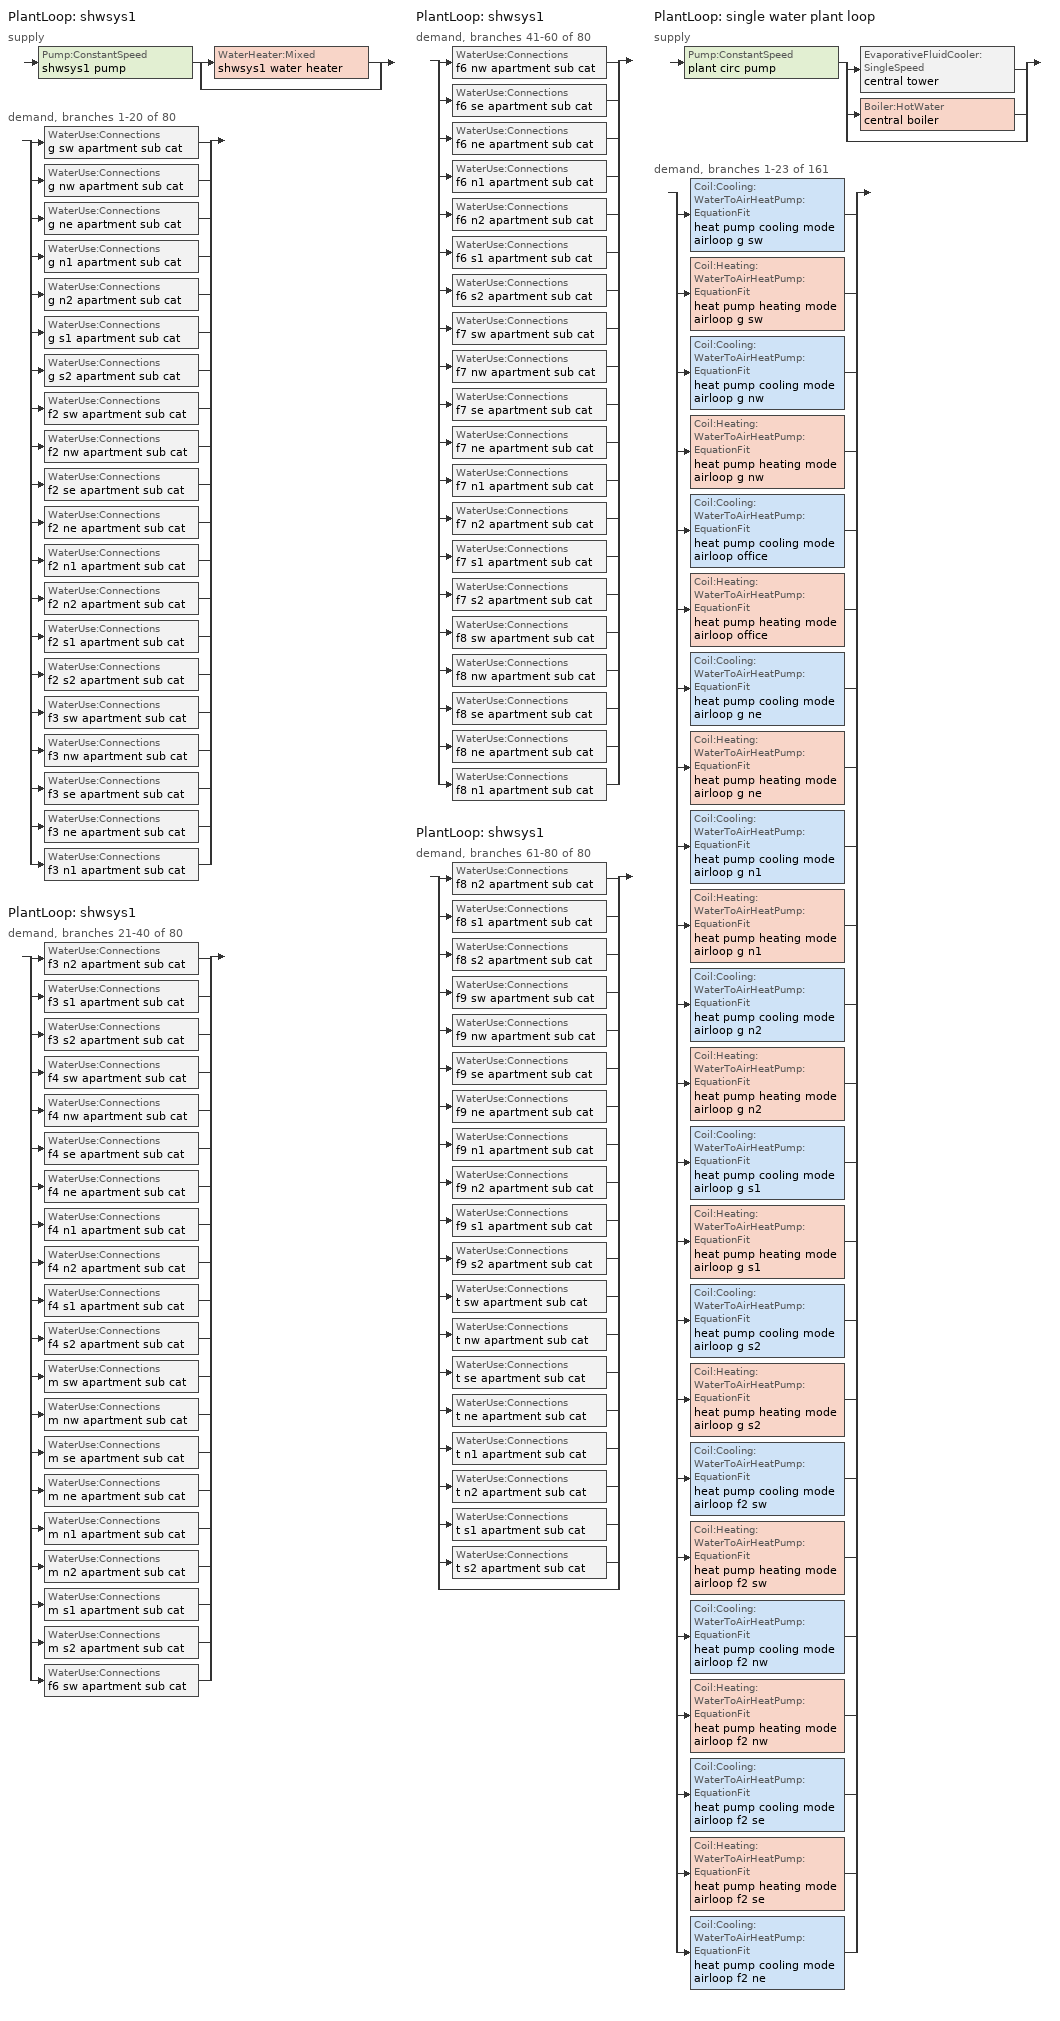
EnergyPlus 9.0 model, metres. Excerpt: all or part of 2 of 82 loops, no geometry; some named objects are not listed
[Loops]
PlantLoop 'shwsys1'
 supply: Pump:ConstantSpeed 'shwsys1 pump' > split
  | WaterHeater:Mixed 'shwsys1 water heater'
  | bypass
 demand, branches 1-20 of 80: split
  | WaterUse:Connections 'g sw apartment sub cat'
  | WaterUse:Connections 'g nw apartment sub cat'
  | WaterUse:Connections 'g ne apartment sub cat'
  | WaterUse:Connections 'g n1 apartment sub cat'
  | WaterUse:Connections 'g n2 apartment sub cat'
  | WaterUse:Connections 'g s1 apartment sub cat'
  | WaterUse:Connections 'g s2 apartment sub cat'
  | WaterUse:Connections 'f2 sw apartment sub cat'
  | WaterUse:Connections 'f2 nw apartment sub cat'
  | WaterUse:Connections 'f2 se apartment sub cat'
  | WaterUse:Connections 'f2 ne apartment sub cat'
  | WaterUse:Connections 'f2 n1 apartment sub cat'
  | WaterUse:Connections 'f2 n2 apartment sub cat'
  | WaterUse:Connections 'f2 s1 apartment sub cat'
  | WaterUse:Connections 'f2 s2 apartment sub cat'
  | WaterUse:Connections 'f3 sw apartment sub cat'
  | WaterUse:Connections 'f3 nw apartment sub cat'
  | WaterUse:Connections 'f3 se apartment sub cat'
  | WaterUse:Connections 'f3 ne apartment sub cat'
  | WaterUse:Connections 'f3 n1 apartment sub cat'
PlantLoop 'shwsys1'
 demand, branches 21-40 of 80: split
  | WaterUse:Connections 'f3 n2 apartment sub cat'
  | WaterUse:Connections 'f3 s1 apartment sub cat'
  | WaterUse:Connections 'f3 s2 apartment sub cat'
  | WaterUse:Connections 'f4 sw apartment sub cat'
  | WaterUse:Connections 'f4 nw apartment sub cat'
  | WaterUse:Connections 'f4 se apartment sub cat'
  | WaterUse:Connections 'f4 ne apartment sub cat'
  | WaterUse:Connections 'f4 n1 apartment sub cat'
  | WaterUse:Connections 'f4 n2 apartment sub cat'
  | WaterUse:Connections 'f4 s1 apartment sub cat'
  | WaterUse:Connections 'f4 s2 apartment sub cat'
  | WaterUse:Connections 'm sw apartment sub cat'
  | WaterUse:Connections 'm nw apartment sub cat'
  | WaterUse:Connections 'm se apartment sub cat'
  | WaterUse:Connections 'm ne apartment sub cat'
  | WaterUse:Connections 'm n1 apartment sub cat'
  | WaterUse:Connections 'm n2 apartment sub cat'
  | WaterUse:Connections 'm s1 apartment sub cat'
  | WaterUse:Connections 'm s2 apartment sub cat'
  | WaterUse:Connections 'f6 sw apartment sub cat'
PlantLoop 'shwsys1'
 demand, branches 41-60 of 80: split
  | WaterUse:Connections 'f6 nw apartment sub cat'
  | WaterUse:Connections 'f6 se apartment sub cat'
  | WaterUse:Connections 'f6 ne apartment sub cat'
  | WaterUse:Connections 'f6 n1 apartment sub cat'
  | WaterUse:Connections 'f6 n2 apartment sub cat'
  | WaterUse:Connections 'f6 s1 apartment sub cat'
  | WaterUse:Connections 'f6 s2 apartment sub cat'
  | WaterUse:Connections 'f7 sw apartment sub cat'
  | WaterUse:Connections 'f7 nw apartment sub cat'
  | WaterUse:Connections 'f7 se apartment sub cat'
  | WaterUse:Connections 'f7 ne apartment sub cat'
  | WaterUse:Connections 'f7 n1 apartment sub cat'
  | WaterUse:Connections 'f7 n2 apartment sub cat'
  | WaterUse:Connections 'f7 s1 apartment sub cat'
  | WaterUse:Connections 'f7 s2 apartment sub cat'
  | WaterUse:Connections 'f8 sw apartment sub cat'
  | WaterUse:Connections 'f8 nw apartment sub cat'
  | WaterUse:Connections 'f8 se apartment sub cat'
  | WaterUse:Connections 'f8 ne apartment sub cat'
  | WaterUse:Connections 'f8 n1 apartment sub cat'
PlantLoop 'shwsys1'
 demand, branches 61-80 of 80: split
  | WaterUse:Connections 'f8 n2 apartment sub cat'
  | WaterUse:Connections 'f8 s1 apartment sub cat'
  | WaterUse:Connections 'f8 s2 apartment sub cat'
  | WaterUse:Connections 'f9 sw apartment sub cat'
  | WaterUse:Connections 'f9 nw apartment sub cat'
  | WaterUse:Connections 'f9 se apartment sub cat'
  | WaterUse:Connections 'f9 ne apartment sub cat'
  | WaterUse:Connections 'f9 n1 apartment sub cat'
  | WaterUse:Connections 'f9 n2 apartment sub cat'
  | WaterUse:Connections 'f9 s1 apartment sub cat'
  | WaterUse:Connections 'f9 s2 apartment sub cat'
  | WaterUse:Connections 't sw apartment sub cat'
  | WaterUse:Connections 't nw apartment sub cat'
  | WaterUse:Connections 't se apartment sub cat'
  | WaterUse:Connections 't ne apartment sub cat'
  | WaterUse:Connections 't n1 apartment sub cat'
  | WaterUse:Connections 't n2 apartment sub cat'
  | WaterUse:Connections 't s1 apartment sub cat'
  | WaterUse:Connections 't s2 apartment sub cat'
  | bypass
PlantLoop 'single water plant loop'
 supply: Pump:ConstantSpeed 'plant circ pump' > split
  | EvaporativeFluidCooler:SingleSpeed 'central tower'
  | Boiler:HotWater 'central boiler'
  | bypass
 demand, branches 1-23 of 161: split
  | Coil:Cooling:WaterToAirHeatPump:EquationFit 'heat pump cooling mode airloop g sw'
  | Coil:Heating:WaterToAirHeatPump:EquationFit 'heat pump heating mode airloop g sw'
  | Coil:Cooling:WaterToAirHeatPump:EquationFit 'heat pump cooling mode airloop g nw'
  | Coil:Heating:WaterToAirHeatPump:EquationFit 'heat pump heating mode airloop g nw'
  | Coil:Cooling:WaterToAirHeatPump:EquationFit 'heat pump cooling mode airloop office'
  | Coil:Heating:WaterToAirHeatPump:EquationFit 'heat pump heating mode airloop office'
  | Coil:Cooling:WaterToAirHeatPump:EquationFit 'heat pump cooling mode airloop g ne'
  | Coil:Heating:WaterToAirHeatPump:EquationFit 'heat pump heating mode airloop g ne'
  | Coil:Cooling:WaterToAirHeatPump:EquationFit 'heat pump cooling mode airloop g n1'
  | Coil:Heating:WaterToAirHeatPump:EquationFit 'heat pump heating mode airloop g n1'
  | Coil:Cooling:WaterToAirHeatPump:EquationFit 'heat pump cooling mode airloop g n2'
  | Coil:Heating:WaterToAirHeatPump:EquationFit 'heat pump heating mode airloop g n2'
  | Coil:Cooling:WaterToAirHeatPump:EquationFit 'heat pump cooling mode airloop g s1'
  | Coil:Heating:WaterToAirHeatPump:EquationFit 'heat pump heating mode airloop g s1'
  | Coil:Cooling:WaterToAirHeatPump:EquationFit 'heat pump cooling mode airloop g s2'
  | Coil:Heating:WaterToAirHeatPump:EquationFit 'heat pump heating mode airloop g s2'
  | Coil:Cooling:WaterToAirHeatPump:EquationFit 'heat pump cooling mode airloop f2 sw'
  | Coil:Heating:WaterToAirHeatPump:EquationFit 'heat pump heating mode airloop f2 sw'
  | Coil:Cooling:WaterToAirHeatPump:EquationFit 'heat pump cooling mode airloop f2 nw'
  | Coil:Heating:WaterToAirHeatPump:EquationFit 'heat pump heating mode airloop f2 nw'
  | Coil:Cooling:WaterToAirHeatPump:EquationFit 'heat pump cooling mode airloop f2 se'
  | Coil:Heating:WaterToAirHeatPump:EquationFit 'heat pump heating mode airloop f2 se'
  | Coil:Cooling:WaterToAirHeatPump:EquationFit 'heat pump cooling mode airloop f2 ne'
[Boiler:HotWater]
central boiler: naturalgas, 248759, 0.8, leavingboiler, central boiler efficiency curve, autosize, 0, 1.2, 1, central boiler inlet node, central boiler outlet node, 95, constantflow
[Coil:Cooling:WaterToAirHeatPump:EquationFit]
heat pump cooling mode airloop f2 ne: airloop f2 ne water to air heat pump source side1 inlet node, airloop f2 ne water to air heat pump source side1 outlet node, airloop f2 ne supply fan outlet, cooling coil air outlet node airloop f2 ne, autosize, autosize, autosize, autosize, 4.19837, -4.30267, 7.18537, -2.23947, 0.139996, 0.10266, 6.00194, 22.6301, -26.7961, -1.72375, 0.490645, 0.0693119, -5.67776, 0.438988, 5.84528, 0.141606, -0.168728, 0, 0
heat pump cooling mode airloop f2 nw: airloop f2 nw water to air heat pump source side1 inlet node, airloop f2 nw water to air heat pump source side1 outlet node, airloop f2 nw supply fan outlet, cooling coil air outlet node airloop f2 nw, autosize, autosize, autosize, autosize, 4.19837, -4.30267, 7.18537, -2.23947, 0.139996, 0.10266, 6.00194, 22.6301, -26.7961, -1.72375, 0.490645, 0.0693119, -5.67776, 0.438988, 5.84528, 0.141606, -0.168728, 0, 0
heat pump cooling mode airloop f2 se: airloop f2 se water to air heat pump source side1 inlet node, airloop f2 se water to air heat pump source side1 outlet node, airloop f2 se supply fan outlet, cooling coil air outlet node airloop f2 se, autosize, autosize, autosize, autosize, 4.19837, -4.30267, 7.18537, -2.23947, 0.139996, 0.10266, 6.00194, 22.6301, -26.7961, -1.72375, 0.490645, 0.0693119, -5.67776, 0.438988, 5.84528, 0.141606, -0.168728, 0, 0
heat pump cooling mode airloop f2 sw: airloop f2 sw water to air heat pump source side1 inlet node, airloop f2 sw water to air heat pump source side1 outlet node, airloop f2 sw supply fan outlet, cooling coil air outlet node airloop f2 sw, autosize, autosize, autosize, autosize, 4.19837, -4.30267, 7.18537, -2.23947, 0.139996, 0.10266, 6.00194, 22.6301, -26.7961, -1.72375, 0.490645, 0.0693119, -5.67776, 0.438988, 5.84528, 0.141606, -0.168728, 0, 0
heat pump cooling mode airloop g n1: airloop g n1 water to air heat pump source side1 inlet node, airloop g n1 water to air heat pump source side1 outlet node, airloop g n1 supply fan outlet, cooling coil air outlet node airloop g n1, autosize, autosize, autosize, autosize, 4.19837, -4.30267, 7.18537, -2.23947, 0.139996, 0.10266, 6.00194, 22.6301, -26.7961, -1.72375, 0.490645, 0.0693119, -5.67776, 0.438988, 5.84528, 0.141606, -0.168728, 0, 0
heat pump cooling mode airloop g n2: airloop g n2 water to air heat pump source side1 inlet node, airloop g n2 water to air heat pump source side1 outlet node, airloop g n2 supply fan outlet, cooling coil air outlet node airloop g n2, autosize, autosize, autosize, autosize, 4.19837, -4.30267, 7.18537, -2.23947, 0.139996, 0.10266, 6.00194, 22.6301, -26.7961, -1.72375, 0.490645, 0.0693119, -5.67776, 0.438988, 5.84528, 0.141606, -0.168728, 0, 0
heat pump cooling mode airloop g ne: airloop g ne water to air heat pump source side1 inlet node, airloop g ne water to air heat pump source side1 outlet node, airloop g ne supply fan outlet, cooling coil air outlet node airloop g ne, autosize, autosize, autosize, autosize, 4.19837, -4.30267, 7.18537, -2.23947, 0.139996, 0.10266, 6.00194, 22.6301, -26.7961, -1.72375, 0.490645, 0.0693119, -5.67776, 0.438988, 5.84528, 0.141606, -0.168728, 0, 0
heat pump cooling mode airloop g nw: airloop g nw water to air heat pump source side1 inlet node, airloop g nw water to air heat pump source side1 outlet node, airloop g nw supply fan outlet, cooling coil air outlet node airloop g nw, autosize, autosize, autosize, autosize, 4.19837, -4.30267, 7.18537, -2.23947, 0.139996, 0.10266, 6.00194, 22.6301, -26.7961, -1.72375, 0.490645, 0.0693119, -5.67776, 0.438988, 5.84528, 0.141606, -0.168728, 0, 0
heat pump cooling mode airloop g s1: airloop g s1 water to air heat pump source side1 inlet node, airloop g s1 water to air heat pump source side1 outlet node, airloop g s1 supply fan outlet, cooling coil air outlet node airloop g s1, autosize, autosize, autosize, autosize, 4.19837, -4.30267, 7.18537, -2.23947, 0.139996, 0.10266, 6.00194, 22.6301, -26.7961, -1.72375, 0.490645, 0.0693119, -5.67776, 0.438988, 5.84528, 0.141606, -0.168728, 0, 0
heat pump cooling mode airloop g s2: airloop g s2 water to air heat pump source side1 inlet node, airloop g s2 water to air heat pump source side1 outlet node, airloop g s2 supply fan outlet, cooling coil air outlet node airloop g s2, autosize, autosize, autosize, autosize, 4.19837, -4.30267, 7.18537, -2.23947, 0.139996, 0.10266, 6.00194, 22.6301, -26.7961, -1.72375, 0.490645, 0.0693119, -5.67776, 0.438988, 5.84528, 0.141606, -0.168728, 0, 0
heat pump cooling mode airloop g sw: airloop g sw water to air heat pump source side1 inlet node, airloop g sw water to air heat pump source side1 outlet node, airloop g sw supply fan outlet, cooling coil air outlet node airloop g sw, autosize, autosize, autosize, autosize, 4.19837, -4.30267, 7.18537, -2.23947, 0.139996, 0.10266, 6.00194, 22.6301, -26.7961, -1.72375, 0.490645, 0.0693119, -5.67776, 0.438988, 5.84528, 0.141606, -0.168728, 0, 0
heat pump cooling mode airloop office: airloop office water to air heat pump source side1 inlet node, airloop office water to air heat pump source side1 outlet node, airloop office supply fan outlet, cooling coil air outlet node airloop office, autosize, autosize, autosize, autosize, 4.19837, -4.30267, 7.18537, -2.23947, 0.139996, 0.10266, 6.00194, 22.6301, -26.7961, -1.72375, 0.490645, 0.0693119, -5.67776, 0.438988, 5.84528, 0.141606, -0.168728, 0, 0
[Coil:Heating:WaterToAirHeatPump:EquationFit]
heat pump heating mode airloop f2 nw: airloop f2 nw water to air heat pump source side2 inlet node, airloop f2 nw water to air heat pump source side2 outlet node, cooling coil air outlet node airloop f2 nw, heating coil air outlet node airloop f2 nw, autosize, autosize, autosize, 4.3, 0.237847, -3.35824, 3.8064, 0.1792, 0.128607, -3.79176, 3.38799, 1.50226, -0.177654, -0.10308
heat pump heating mode airloop f2 se: airloop f2 se water to air heat pump source side2 inlet node, airloop f2 se water to air heat pump source side2 outlet node, cooling coil air outlet node airloop f2 se, heating coil air outlet node airloop f2 se, autosize, autosize, autosize, 4.3, 0.237847, -3.35824, 3.8064, 0.1792, 0.128607, -3.79176, 3.38799, 1.50226, -0.177654, -0.10308
heat pump heating mode airloop f2 sw: airloop f2 sw water to air heat pump source side2 inlet node, airloop f2 sw water to air heat pump source side2 outlet node, cooling coil air outlet node airloop f2 sw, heating coil air outlet node airloop f2 sw, autosize, autosize, autosize, 4.3, 0.237847, -3.35824, 3.8064, 0.1792, 0.128607, -3.79176, 3.38799, 1.50226, -0.177654, -0.10308
heat pump heating mode airloop g n1: airloop g n1 water to air heat pump source side2 inlet node, airloop g n1 water to air heat pump source side2 outlet node, cooling coil air outlet node airloop g n1, heating coil air outlet node airloop g n1, autosize, autosize, autosize, 4.3, 0.237847, -3.35824, 3.8064, 0.1792, 0.128607, -3.79176, 3.38799, 1.50226, -0.177654, -0.10308
heat pump heating mode airloop g n2: airloop g n2 water to air heat pump source side2 inlet node, airloop g n2 water to air heat pump source side2 outlet node, cooling coil air outlet node airloop g n2, heating coil air outlet node airloop g n2, autosize, autosize, autosize, 4.3, 0.237847, -3.35824, 3.8064, 0.1792, 0.128607, -3.79176, 3.38799, 1.50226, -0.177654, -0.10308
heat pump heating mode airloop g ne: airloop g ne water to air heat pump source side2 inlet node, airloop g ne water to air heat pump source side2 outlet node, cooling coil air outlet node airloop g ne, heating coil air outlet node airloop g ne, autosize, autosize, autosize, 4.3, 0.237847, -3.35824, 3.8064, 0.1792, 0.128607, -3.79176, 3.38799, 1.50226, -0.177654, -0.10308
heat pump heating mode airloop g nw: airloop g nw water to air heat pump source side2 inlet node, airloop g nw water to air heat pump source side2 outlet node, cooling coil air outlet node airloop g nw, heating coil air outlet node airloop g nw, autosize, autosize, autosize, 4.3, 0.237847, -3.35824, 3.8064, 0.1792, 0.128607, -3.79176, 3.38799, 1.50226, -0.177654, -0.10308
heat pump heating mode airloop g s1: airloop g s1 water to air heat pump source side2 inlet node, airloop g s1 water to air heat pump source side2 outlet node, cooling coil air outlet node airloop g s1, heating coil air outlet node airloop g s1, autosize, autosize, autosize, 4.3, 0.237847, -3.35824, 3.8064, 0.1792, 0.128607, -3.79176, 3.38799, 1.50226, -0.177654, -0.10308
heat pump heating mode airloop g s2: airloop g s2 water to air heat pump source side2 inlet node, airloop g s2 water to air heat pump source side2 outlet node, cooling coil air outlet node airloop g s2, heating coil air outlet node airloop g s2, autosize, autosize, autosize, 4.3, 0.237847, -3.35824, 3.8064, 0.1792, 0.128607, -3.79176, 3.38799, 1.50226, -0.177654, -0.10308
heat pump heating mode airloop g sw: airloop g sw water to air heat pump source side2 inlet node, airloop g sw water to air heat pump source side2 outlet node, cooling coil air outlet node airloop g sw, heating coil air outlet node airloop g sw, autosize, autosize, autosize, 4.3, 0.237847, -3.35824, 3.8064, 0.1792, 0.128607, -3.79176, 3.38799, 1.50226, -0.177654, -0.10308
heat pump heating mode airloop office: airloop office water to air heat pump source side2 inlet node, airloop office water to air heat pump source side2 outlet node, cooling coil air outlet node airloop office, heating coil air outlet node airloop office, autosize, autosize, autosize, 4.3, 0.237847, -3.35824, 3.8064, 0.1792, 0.128607, -3.79176, 3.38799, 1.50226, -0.177654, -0.10308
[EnergyManagementSystem:Sensor]
boilerplr: central boiler; Boiler Part Load Ratio
[EvaporativeFluidCooler:SingleSpeed]
central tower: central tower inlet node, central tower outlet node, autosize, autosize, 0.002208, ufactortimesareaanddesignwaterflowrate, , 1.25, , autosize, autosize
[PlantEquipmentList]
shwsys1 equipment list: waterheater:mixed, shwsys1 water heater
wshpplant cooling equipment: evaporativefluidcooler:singlespeed, central tower
wshpplant heating equipment: boiler:hotwater, central boiler
[PlantEquipmentOperation:CoolingLoad]
wshpplant cool operation scheme: 0, 1e+15, wshpplant cooling equipment
[PlantEquipmentOperation:HeatingLoad]
shwsys1 operation scheme: 0, 1e+15, shwsys1 equipment list
wshpplant heat operation scheme: 0, 1e+15, wshpplant heating equipment
[PlantEquipmentOperationSchemes]
plant loop operation: plantequipmentoperation:heatingload, wshpplant heat operation scheme, all on, plantequipmentoperation:coolingload, wshpplant cool operation scheme, all on
shwsys1 loop operation scheme list: plantequipmentoperation:heatingload, shwsys1 operation scheme, plantonsched
[PlantLoop]
shwsys1: water, , shwsys1 loop operation scheme list, shwsys1 supply outlet node, 60, 10, autosize, 0, autosize, shwsys1 supply inlet node, shwsys1 supply outlet node, shwsys1 supply branches, shwsys1 supply connectors, shwsys1 demand inlet node, shwsys1 demand outlet node, shwsys1 demand branches, shwsys1 demand connectors, optimal
single water plant loop: water, , plant loop operation, plant supply outlet node, 35, 10, autosize, 0, autocalculate, plant supply inlet node, plant supply outlet node, plant supply side branches, plant supply side connectors, plant demand inlet node, plant demand outlet node, plant demand side branches, plant demand side connectors, sequentialload, , dualsetpointdeadband
[Pump:ConstantSpeed]
plant circ pump: plant supply inlet node, plant pump outlet node, autosize, 179045, autosize, 0.9, 0, intermittent
shwsys1 pump: shwsys1 supply inlet node, shwsys1 pump-shwsys1 water heaternodeviaconnector, autosize, 29891, autosize, 0.3, 0, intermittent
[SetpointManager:Scheduled]
shwsys1 loop setpoint manager: temperature, shwsys1-loop-temp-schedule, shwsys1 supply outlet node
[SetpointManager:Scheduled:DualSetpoint]
water loop setpoint manager: temperature, plant loop high temp schedule, plant loop low temp schedule, plant supply outlet node
water loop setpoint manager new: temperature, plant loop high temp schedule, plant loop low temp schedule, central tower outlet node
water loop setpoint manager new 2: temperature, plant loop high temp schedule, plant loop low temp schedule, central boiler outlet node
[Sizing:Plant]
shwsys1: heating, 60, 5
single water plant loop: heating, 30, 11
[WaterHeater:Mixed]
shwsys1 water heater: 2.271247, shwsys1 water heater setpoint temperature schedule, 2, 82.2222, cycle, 175843, , , , naturalgas, 0.802765, , 9260.51, naturalgas, 0.8, 9260.51, naturalgas, , schedule, ambient temp schedule, , , 15.601, , 15.601, , , , , shwsys1 pump-shwsys1 water heaternode, shwsys1 supply equipment outlet node, 1, , , 1, autosize, autosize, 1.5
[WaterUse:Connections]
f2 n1 apartment sub cat: f2 n1 apartment sub cat water inlet node, f2 n1 apartment sub cat water outlet node, , , , , , , , f2 n1 apartment sub cat
f2 n2 apartment sub cat: f2 n2 apartment sub cat water inlet node, f2 n2 apartment sub cat water outlet node, , , , , , , , f2 n2 apartment sub cat
f2 ne apartment sub cat: f2 ne apartment sub cat water inlet node, f2 ne apartment sub cat water outlet node, , , , , , , , f2 ne apartment sub cat
f2 nw apartment sub cat: f2 nw apartment sub cat water inlet node, f2 nw apartment sub cat water outlet node, , , , , , , , f2 nw apartment sub cat
f2 s1 apartment sub cat: f2 s1 apartment sub cat water inlet node, f2 s1 apartment sub cat water outlet node, , , , , , , , f2 s1 apartment sub cat
f2 s2 apartment sub cat: f2 s2 apartment sub cat water inlet node, f2 s2 apartment sub cat water outlet node, , , , , , , , f2 s2 apartment sub cat
f2 se apartment sub cat: f2 se apartment sub cat water inlet node, f2 se apartment sub cat water outlet node, , , , , , , , f2 se apartment sub cat
f2 sw apartment sub cat: f2 sw apartment sub cat water inlet node, f2 sw apartment sub cat water outlet node, , , , , , , , f2 sw apartment sub cat
f3 n1 apartment sub cat: f3 n1 apartment sub cat water inlet node, f3 n1 apartment sub cat water outlet node, , , , , , , , f3 n1 apartment sub cat
f3 n2 apartment sub cat: f3 n2 apartment sub cat water inlet node, f3 n2 apartment sub cat water outlet node, , , , , , , , f3 n2 apartment sub cat
f3 ne apartment sub cat: f3 ne apartment sub cat water inlet node, f3 ne apartment sub cat water outlet node, , , , , , , , f3 ne apartment sub cat
f3 nw apartment sub cat: f3 nw apartment sub cat water inlet node, f3 nw apartment sub cat water outlet node, , , , , , , , f3 nw apartment sub cat
f3 s1 apartment sub cat: f3 s1 apartment sub cat water inlet node, f3 s1 apartment sub cat water outlet node, , , , , , , , f3 s1 apartment sub cat
f3 s2 apartment sub cat: f3 s2 apartment sub cat water inlet node, f3 s2 apartment sub cat water outlet node, , , , , , , , f3 s2 apartment sub cat
f3 se apartment sub cat: f3 se apartment sub cat water inlet node, f3 se apartment sub cat water outlet node, , , , , , , , f3 se apartment sub cat
f3 sw apartment sub cat: f3 sw apartment sub cat water inlet node, f3 sw apartment sub cat water outlet node, , , , , , , , f3 sw apartment sub cat
f4 n1 apartment sub cat: f4 n1 apartment sub cat water inlet node, f4 n1 apartment sub cat water outlet node, , , , , , , , f4 n1 apartment sub cat
f4 n2 apartment sub cat: f4 n2 apartment sub cat water inlet node, f4 n2 apartment sub cat water outlet node, , , , , , , , f4 n2 apartment sub cat
f4 ne apartment sub cat: f4 ne apartment sub cat water inlet node, f4 ne apartment sub cat water outlet node, , , , , , , , f4 ne apartment sub cat
f4 nw apartment sub cat: f4 nw apartment sub cat water inlet node, f4 nw apartment sub cat water outlet node, , , , , , , , f4 nw apartment sub cat
f4 s1 apartment sub cat: f4 s1 apartment sub cat water inlet node, f4 s1 apartment sub cat water outlet node, , , , , , , , f4 s1 apartment sub cat
f4 s2 apartment sub cat: f4 s2 apartment sub cat water inlet node, f4 s2 apartment sub cat water outlet node, , , , , , , , f4 s2 apartment sub cat
f4 se apartment sub cat: f4 se apartment sub cat water inlet node, f4 se apartment sub cat water outlet node, , , , , , , , f4 se apartment sub cat
f4 sw apartment sub cat: f4 sw apartment sub cat water inlet node, f4 sw apartment sub cat water outlet node, , , , , , , , f4 sw apartment sub cat
f6 n1 apartment sub cat: f6 n1 apartment sub cat water inlet node, f6 n1 apartment sub cat water outlet node, , , , , , , , f6 n1 apartment sub cat
f6 n2 apartment sub cat: f6 n2 apartment sub cat water inlet node, f6 n2 apartment sub cat water outlet node, , , , , , , , f6 n2 apartment sub cat
f6 ne apartment sub cat: f6 ne apartment sub cat water inlet node, f6 ne apartment sub cat water outlet node, , , , , , , , f6 ne apartment sub cat
f6 nw apartment sub cat: f6 nw apartment sub cat water inlet node, f6 nw apartment sub cat water outlet node, , , , , , , , f6 nw apartment sub cat
f6 s1 apartment sub cat: f6 s1 apartment sub cat water inlet node, f6 s1 apartment sub cat water outlet node, , , , , , , , f6 s1 apartment sub cat
f6 s2 apartment sub cat: f6 s2 apartment sub cat water inlet node, f6 s2 apartment sub cat water outlet node, , , , , , , , f6 s2 apartment sub cat
f6 se apartment sub cat: f6 se apartment sub cat water inlet node, f6 se apartment sub cat water outlet node, , , , , , , , f6 se apartment sub cat
f6 sw apartment sub cat: f6 sw apartment sub cat water inlet node, f6 sw apartment sub cat water outlet node, , , , , , , , f6 sw apartment sub cat
f7 n1 apartment sub cat: f7 n1 apartment sub cat water inlet node, f7 n1 apartment sub cat water outlet node, , , , , , , , f7 n1 apartment sub cat
f7 n2 apartment sub cat: f7 n2 apartment sub cat water inlet node, f7 n2 apartment sub cat water outlet node, , , , , , , , f7 n2 apartment sub cat
f7 ne apartment sub cat: f7 ne apartment sub cat water inlet node, f7 ne apartment sub cat water outlet node, , , , , , , , f7 ne apartment sub cat
f7 nw apartment sub cat: f7 nw apartment sub cat water inlet node, f7 nw apartment sub cat water outlet node, , , , , , , , f7 nw apartment sub cat
f7 s1 apartment sub cat: f7 s1 apartment sub cat water inlet node, f7 s1 apartment sub cat water outlet node, , , , , , , , f7 s1 apartment sub cat
f7 s2 apartment sub cat: f7 s2 apartment sub cat water inlet node, f7 s2 apartment sub cat water outlet node, , , , , , , , f7 s2 apartment sub cat
f7 se apartment sub cat: f7 se apartment sub cat water inlet node, f7 se apartment sub cat water outlet node, , , , , , , , f7 se apartment sub cat
f7 sw apartment sub cat: f7 sw apartment sub cat water inlet node, f7 sw apartment sub cat water outlet node, , , , , , , , f7 sw apartment sub cat
f8 n1 apartment sub cat: f8 n1 apartment sub cat water inlet node, f8 n1 apartment sub cat water outlet node, , , , , , , , f8 n1 apartment sub cat
f8 n2 apartment sub cat: f8 n2 apartment sub cat water inlet node, f8 n2 apartment sub cat water outlet node, , , , , , , , f8 n2 apartment sub cat
f8 ne apartment sub cat: f8 ne apartment sub cat water inlet node, f8 ne apartment sub cat water outlet node, , , , , , , , f8 ne apartment sub cat
f8 nw apartment sub cat: f8 nw apartment sub cat water inlet node, f8 nw apartment sub cat water outlet node, , , , , , , , f8 nw apartment sub cat
f8 s1 apartment sub cat: f8 s1 apartment sub cat water inlet node, f8 s1 apartment sub cat water outlet node, , , , , , , , f8 s1 apartment sub cat
f8 s2 apartment sub cat: f8 s2 apartment sub cat water inlet node, f8 s2 apartment sub cat water outlet node, , , , , , , , f8 s2 apartment sub cat
f8 se apartment sub cat: f8 se apartment sub cat water inlet node, f8 se apartment sub cat water outlet node, , , , , , , , f8 se apartment sub cat
f8 sw apartment sub cat: f8 sw apartment sub cat water inlet node, f8 sw apartment sub cat water outlet node, , , , , , , , f8 sw apartment sub cat
f9 n1 apartment sub cat: f9 n1 apartment sub cat water inlet node, f9 n1 apartment sub cat water outlet node, , , , , , , , f9 n1 apartment sub cat
f9 n2 apartment sub cat: f9 n2 apartment sub cat water inlet node, f9 n2 apartment sub cat water outlet node, , , , , , , , f9 n2 apartment sub cat
f9 ne apartment sub cat: f9 ne apartment sub cat water inlet node, f9 ne apartment sub cat water outlet node, , , , , , , , f9 ne apartment sub cat
f9 nw apartment sub cat: f9 nw apartment sub cat water inlet node, f9 nw apartment sub cat water outlet node, , , , , , , , f9 nw apartment sub cat
f9 s1 apartment sub cat: f9 s1 apartment sub cat water inlet node, f9 s1 apartment sub cat water outlet node, , , , , , , , f9 s1 apartment sub cat
f9 s2 apartment sub cat: f9 s2 apartment sub cat water inlet node, f9 s2 apartment sub cat water outlet node, , , , , , , , f9 s2 apartment sub cat
f9 se apartment sub cat: f9 se apartment sub cat water inlet node, f9 se apartment sub cat water outlet node, , , , , , , , f9 se apartment sub cat
f9 sw apartment sub cat: f9 sw apartment sub cat water inlet node, f9 sw apartment sub cat water outlet node, , , , , , , , f9 sw apartment sub cat
g n1 apartment sub cat: g n1 apartment sub cat water inlet node, g n1 apartment sub cat water outlet node, , , , , , , , g n1 apartment sub cat
g n2 apartment sub cat: g n2 apartment sub cat water inlet node, g n2 apartment sub cat water outlet node, , , , , , , , g n2 apartment sub cat
g ne apartment sub cat: g ne apartment sub cat water inlet node, g ne apartment sub cat water outlet node, , , , , , , , g ne apartment sub cat
g nw apartment sub cat: g nw apartment sub cat water inlet node, g nw apartment sub cat water outlet node, , , , , , , , g nw apartment sub cat
g s1 apartment sub cat: g s1 apartment sub cat water inlet node, g s1 apartment sub cat water outlet node, , , , , , , , g s1 apartment sub cat
g s2 apartment sub cat: g s2 apartment sub cat water inlet node, g s2 apartment sub cat water outlet node, , , , , , , , g s2 apartment sub cat
g sw apartment sub cat: g sw apartment sub cat water inlet node, g sw apartment sub cat water outlet node, , , , , , , , g sw apartment sub cat
m n1 apartment sub cat: m n1 apartment sub cat water inlet node, m n1 apartment sub cat water outlet node, , , , , , , , m n1 apartment sub cat
m n2 apartment sub cat: m n2 apartment sub cat water inlet node, m n2 apartment sub cat water outlet node, , , , , , , , m n2 apartment sub cat
m ne apartment sub cat: m ne apartment sub cat water inlet node, m ne apartment sub cat water outlet node, , , , , , , , m ne apartment sub cat
m nw apartment sub cat: m nw apartment sub cat water inlet node, m nw apartment sub cat water outlet node, , , , , , , , m nw apartment sub cat
m s1 apartment sub cat: m s1 apartment sub cat water inlet node, m s1 apartment sub cat water outlet node, , , , , , , , m s1 apartment sub cat
m s2 apartment sub cat: m s2 apartment sub cat water inlet node, m s2 apartment sub cat water outlet node, , , , , , , , m s2 apartment sub cat
m se apartment sub cat: m se apartment sub cat water inlet node, m se apartment sub cat water outlet node, , , , , , , , m se apartment sub cat
m sw apartment sub cat: m sw apartment sub cat water inlet node, m sw apartment sub cat water outlet node, , , , , , , , m sw apartment sub cat
t n1 apartment sub cat: t n1 apartment sub cat water inlet node, t n1 apartment sub cat water outlet node, , , , , , , , t n1 apartment sub cat
t n2 apartment sub cat: t n2 apartment sub cat water inlet node, t n2 apartment sub cat water outlet node, , , , , , , , t n2 apartment sub cat
t ne apartment sub cat: t ne apartment sub cat water inlet node, t ne apartment sub cat water outlet node, , , , , , , , t ne apartment sub cat
t nw apartment sub cat: t nw apartment sub cat water inlet node, t nw apartment sub cat water outlet node, , , , , , , , t nw apartment sub cat
t s1 apartment sub cat: t s1 apartment sub cat water inlet node, t s1 apartment sub cat water outlet node, , , , , , , , t s1 apartment sub cat
t s2 apartment sub cat: t s2 apartment sub cat water inlet node, t s2 apartment sub cat water outlet node, , , , , , , , t s2 apartment sub cat
t se apartment sub cat: t se apartment sub cat water inlet node, t se apartment sub cat water outlet node, , , , , , , , t se apartment sub cat
t sw apartment sub cat: t sw apartment sub cat water inlet node, t sw apartment sub cat water outlet node, , , , , , , , t sw apartment sub cat
[WaterUse:Equipment]
f2 n1 apartment sub cat: WaterUse, 3.66e-06, apt_dhw_sch, shw target temp sched, shw supply temp sched, , f2 n1 apartment, shw sensible fract sched, shw latent fract sched
f2 n2 apartment sub cat: WaterUse, 3.66e-06, apt_dhw_sch, shw target temp sched, shw supply temp sched, , f2 n2 apartment, shw sensible fract sched, shw latent fract sched
f2 ne apartment sub cat: WaterUse, 3.66e-06, apt_dhw_sch, shw target temp sched, shw supply temp sched, , f2 ne apartment, shw sensible fract sched, shw latent fract sched
f2 nw apartment sub cat: WaterUse, 3.66e-06, apt_dhw_sch, shw target temp sched, shw supply temp sched, , f2 nw apartment, shw sensible fract sched, shw latent fract sched
f2 s1 apartment sub cat: WaterUse, 3.66e-06, apt_dhw_sch, shw target temp sched, shw supply temp sched, , f2 s1 apartment, shw sensible fract sched, shw latent fract sched
f2 s2 apartment sub cat: WaterUse, 3.66e-06, apt_dhw_sch, shw target temp sched, shw supply temp sched, , f2 s2 apartment, shw sensible fract sched, shw latent fract sched
f2 se apartment sub cat: WaterUse, 3.66e-06, apt_dhw_sch, shw target temp sched, shw supply temp sched, , f2 se apartment, shw sensible fract sched, shw latent fract sched
f2 sw apartment sub cat: WaterUse, 3.66e-06, apt_dhw_sch, shw target temp sched, shw supply temp sched, , f2 sw apartment, shw sensible fract sched, shw latent fract sched
f3 n1 apartment sub cat: WaterUse, 3.66e-06, apt_dhw_sch, shw target temp sched, shw supply temp sched, , f3 n1 apartment, shw sensible fract sched, shw latent fract sched
f3 n2 apartment sub cat: WaterUse, 3.66e-06, apt_dhw_sch, shw target temp sched, shw supply temp sched, , f3 n2 apartment, shw sensible fract sched, shw latent fract sched
f3 ne apartment sub cat: WaterUse, 3.66e-06, apt_dhw_sch, shw target temp sched, shw supply temp sched, , f3 ne apartment, shw sensible fract sched, shw latent fract sched
f3 nw apartment sub cat: WaterUse, 3.66e-06, apt_dhw_sch, shw target temp sched, shw supply temp sched, , f3 nw apartment, shw sensible fract sched, shw latent fract sched
f3 s1 apartment sub cat: WaterUse, 3.66e-06, apt_dhw_sch, shw target temp sched, shw supply temp sched, , f3 s1 apartment, shw sensible fract sched, shw latent fract sched
f3 s2 apartment sub cat: WaterUse, 3.66e-06, apt_dhw_sch, shw target temp sched, shw supply temp sched, , f3 s2 apartment, shw sensible fract sched, shw latent fract sched
f3 se apartment sub cat: WaterUse, 3.66e-06, apt_dhw_sch, shw target temp sched, shw supply temp sched, , f3 se apartment, shw sensible fract sched, shw latent fract sched
f3 sw apartment sub cat: WaterUse, 3.66e-06, apt_dhw_sch, shw target temp sched, shw supply temp sched, , f3 sw apartment, shw sensible fract sched, shw latent fract sched
f4 n1 apartment sub cat: WaterUse, 3.66e-06, apt_dhw_sch, shw target temp sched, shw supply temp sched, , f4 n1 apartment, shw sensible fract sched, shw latent fract sched
f4 n2 apartment sub cat: WaterUse, 3.66e-06, apt_dhw_sch, shw target temp sched, shw supply temp sched, , f4 n2 apartment, shw sensible fract sched, shw latent fract sched
f4 ne apartment sub cat: WaterUse, 3.66e-06, apt_dhw_sch, shw target temp sched, shw supply temp sched, , f4 ne apartment, shw sensible fract sched, shw latent fract sched
f4 nw apartment sub cat: WaterUse, 3.66e-06, apt_dhw_sch, shw target temp sched, shw supply temp sched, , f4 nw apartment, shw sensible fract sched, shw latent fract sched
f4 s1 apartment sub cat: WaterUse, 3.66e-06, apt_dhw_sch, shw target temp sched, shw supply temp sched, , f4 s1 apartment, shw sensible fract sched, shw latent fract sched
f4 s2 apartment sub cat: WaterUse, 3.66e-06, apt_dhw_sch, shw target temp sched, shw supply temp sched, , f4 s2 apartment, shw sensible fract sched, shw latent fract sched
f4 se apartment sub cat: WaterUse, 3.66e-06, apt_dhw_sch, shw target temp sched, shw supply temp sched, , f4 se apartment, shw sensible fract sched, shw latent fract sched
f4 sw apartment sub cat: WaterUse, 3.66e-06, apt_dhw_sch, shw target temp sched, shw supply temp sched, , f4 sw apartment, shw sensible fract sched, shw latent fract sched
f6 n1 apartment sub cat: WaterUse, 3.66e-06, apt_dhw_sch, shw target temp sched, shw supply temp sched, , f6 n1 apartment, shw sensible fract sched, shw latent fract sched
f6 n2 apartment sub cat: WaterUse, 3.66e-06, apt_dhw_sch, shw target temp sched, shw supply temp sched, , f6 n2 apartment, shw sensible fract sched, shw latent fract sched
f6 ne apartment sub cat: WaterUse, 3.66e-06, apt_dhw_sch, shw target temp sched, shw supply temp sched, , f6 ne apartment, shw sensible fract sched, shw latent fract sched
f6 nw apartment sub cat: WaterUse, 3.66e-06, apt_dhw_sch, shw target temp sched, shw supply temp sched, , f6 nw apartment, shw sensible fract sched, shw latent fract sched
f6 s1 apartment sub cat: WaterUse, 3.66e-06, apt_dhw_sch, shw target temp sched, shw supply temp sched, , f6 s1 apartment, shw sensible fract sched, shw latent fract sched
f6 s2 apartment sub cat: WaterUse, 3.66e-06, apt_dhw_sch, shw target temp sched, shw supply temp sched, , f6 s2 apartment, shw sensible fract sched, shw latent fract sched
f6 se apartment sub cat: WaterUse, 3.66e-06, apt_dhw_sch, shw target temp sched, shw supply temp sched, , f6 se apartment, shw sensible fract sched, shw latent fract sched
f6 sw apartment sub cat: WaterUse, 3.66e-06, apt_dhw_sch, shw target temp sched, shw supply temp sched, , f6 sw apartment, shw sensible fract sched, shw latent fract sched
f7 n1 apartment sub cat: WaterUse, 3.66e-06, apt_dhw_sch, shw target temp sched, shw supply temp sched, , f7 n1 apartment, shw sensible fract sched, shw latent fract sched
f7 n2 apartment sub cat: WaterUse, 3.66e-06, apt_dhw_sch, shw target temp sched, shw supply temp sched, , f7 n2 apartment, shw sensible fract sched, shw latent fract sched
f7 ne apartment sub cat: WaterUse, 3.66e-06, apt_dhw_sch, shw target temp sched, shw supply temp sched, , f7 ne apartment, shw sensible fract sched, shw latent fract sched
f7 nw apartment sub cat: WaterUse, 3.66e-06, apt_dhw_sch, shw target temp sched, shw supply temp sched, , f7 nw apartment, shw sensible fract sched, shw latent fract sched
f7 s1 apartment sub cat: WaterUse, 3.66e-06, apt_dhw_sch, shw target temp sched, shw supply temp sched, , f7 s1 apartment, shw sensible fract sched, shw latent fract sched
f7 s2 apartment sub cat: WaterUse, 3.66e-06, apt_dhw_sch, shw target temp sched, shw supply temp sched, , f7 s2 apartment, shw sensible fract sched, shw latent fract sched
f7 se apartment sub cat: WaterUse, 3.66e-06, apt_dhw_sch, shw target temp sched, shw supply temp sched, , f7 se apartment, shw sensible fract sched, shw latent fract sched
f7 sw apartment sub cat: WaterUse, 3.66e-06, apt_dhw_sch, shw target temp sched, shw supply temp sched, , f7 sw apartment, shw sensible fract sched, shw latent fract sched
f8 n1 apartment sub cat: WaterUse, 3.66e-06, apt_dhw_sch, shw target temp sched, shw supply temp sched, , f8 n1 apartment, shw sensible fract sched, shw latent fract sched
f8 n2 apartment sub cat: WaterUse, 3.66e-06, apt_dhw_sch, shw target temp sched, shw supply temp sched, , f8 n2 apartment, shw sensible fract sched, shw latent fract sched
f8 ne apartment sub cat: WaterUse, 3.66e-06, apt_dhw_sch, shw target temp sched, shw supply temp sched, , f8 ne apartment, shw sensible fract sched, shw latent fract sched
f8 nw apartment sub cat: WaterUse, 3.66e-06, apt_dhw_sch, shw target temp sched, shw supply temp sched, , f8 nw apartment, shw sensible fract sched, shw latent fract sched
f8 s1 apartment sub cat: WaterUse, 3.66e-06, apt_dhw_sch, shw target temp sched, shw supply temp sched, , f8 s1 apartment, shw sensible fract sched, shw latent fract sched
f8 s2 apartment sub cat: WaterUse, 3.66e-06, apt_dhw_sch, shw target temp sched, shw supply temp sched, , f8 s2 apartment, shw sensible fract sched, shw latent fract sched
f8 se apartment sub cat: WaterUse, 3.66e-06, apt_dhw_sch, shw target temp sched, shw supply temp sched, , f8 se apartment, shw sensible fract sched, shw latent fract sched
f8 sw apartment sub cat: WaterUse, 3.66e-06, apt_dhw_sch, shw target temp sched, shw supply temp sched, , f8 sw apartment, shw sensible fract sched, shw latent fract sched
f9 n1 apartment sub cat: WaterUse, 3.66e-06, apt_dhw_sch, shw target temp sched, shw supply temp sched, , f9 n1 apartment, shw sensible fract sched, shw latent fract sched
f9 n2 apartment sub cat: WaterUse, 3.66e-06, apt_dhw_sch, shw target temp sched, shw supply temp sched, , f9 n2 apartment, shw sensible fract sched, shw latent fract sched
f9 ne apartment sub cat: WaterUse, 3.66e-06, apt_dhw_sch, shw target temp sched, shw supply temp sched, , f9 ne apartment, shw sensible fract sched, shw latent fract sched
f9 nw apartment sub cat: WaterUse, 3.66e-06, apt_dhw_sch, shw target temp sched, shw supply temp sched, , f9 nw apartment, shw sensible fract sched, shw latent fract sched
f9 s1 apartment sub cat: WaterUse, 3.66e-06, apt_dhw_sch, shw target temp sched, shw supply temp sched, , f9 s1 apartment, shw sensible fract sched, shw latent fract sched
f9 s2 apartment sub cat: WaterUse, 3.66e-06, apt_dhw_sch, shw target temp sched, shw supply temp sched, , f9 s2 apartment, shw sensible fract sched, shw latent fract sched
f9 se apartment sub cat: WaterUse, 3.66e-06, apt_dhw_sch, shw target temp sched, shw supply temp sched, , f9 se apartment, shw sensible fract sched, shw latent fract sched
f9 sw apartment sub cat: WaterUse, 3.66e-06, apt_dhw_sch, shw target temp sched, shw supply temp sched, , f9 sw apartment, shw sensible fract sched, shw latent fract sched
g n1 apartment sub cat: WaterUse, 3.66e-06, apt_dhw_sch, shw target temp sched, shw supply temp sched, , g n1 apartment, shw sensible fract sched, shw latent fract sched
g n2 apartment sub cat: WaterUse, 3.66e-06, apt_dhw_sch, shw target temp sched, shw supply temp sched, , g n2 apartment, shw sensible fract sched, shw latent fract sched
g ne apartment sub cat: WaterUse, 3.66e-06, apt_dhw_sch, shw target temp sched, shw supply temp sched, , g ne apartment, shw sensible fract sched, shw latent fract sched
g nw apartment sub cat: WaterUse, 3.66e-06, apt_dhw_sch, shw target temp sched, shw supply temp sched, , g nw apartment, shw sensible fract sched, shw latent fract sched
g s1 apartment sub cat: WaterUse, 3.66e-06, apt_dhw_sch, shw target temp sched, shw supply temp sched, , g s1 apartment, shw sensible fract sched, shw latent fract sched
g s2 apartment sub cat: WaterUse, 3.66e-06, apt_dhw_sch, shw target temp sched, shw supply temp sched, , g s2 apartment, shw sensible fract sched, shw latent fract sched
g sw apartment sub cat: WaterUse, 3.66e-06, apt_dhw_sch, shw target temp sched, shw supply temp sched, , g sw apartment, shw sensible fract sched, shw latent fract sched
m n1 apartment sub cat: WaterUse, 3.66e-06, apt_dhw_sch, shw target temp sched, shw supply temp sched, , m n1 apartment, shw sensible fract sched, shw latent fract sched
m n2 apartment sub cat: WaterUse, 3.66e-06, apt_dhw_sch, shw target temp sched, shw supply temp sched, , m n2 apartment, shw sensible fract sched, shw latent fract sched
m ne apartment sub cat: WaterUse, 3.66e-06, apt_dhw_sch, shw target temp sched, shw supply temp sched, , m ne apartment, shw sensible fract sched, shw latent fract sched
m nw apartment sub cat: WaterUse, 3.66e-06, apt_dhw_sch, shw target temp sched, shw supply temp sched, , m nw apartment, shw sensible fract sched, shw latent fract sched
m s1 apartment sub cat: WaterUse, 3.66e-06, apt_dhw_sch, shw target temp sched, shw supply temp sched, , m s1 apartment, shw sensible fract sched, shw latent fract sched
m s2 apartment sub cat: WaterUse, 3.66e-06, apt_dhw_sch, shw target temp sched, shw supply temp sched, , m s2 apartment, shw sensible fract sched, shw latent fract sched
m se apartment sub cat: WaterUse, 3.66e-06, apt_dhw_sch, shw target temp sched, shw supply temp sched, , m se apartment, shw sensible fract sched, shw latent fract sched
m sw apartment sub cat: WaterUse, 3.66e-06, apt_dhw_sch, shw target temp sched, shw supply temp sched, , m sw apartment, shw sensible fract sched, shw latent fract sched
t n1 apartment sub cat: WaterUse, 3.66e-06, apt_dhw_sch, shw target temp sched, shw supply temp sched, , t n1 apartment, shw sensible fract sched, shw latent fract sched
t n2 apartment sub cat: WaterUse, 3.66e-06, apt_dhw_sch, shw target temp sched, shw supply temp sched, , t n2 apartment, shw sensible fract sched, shw latent fract sched
t ne apartment sub cat: WaterUse, 3.66e-06, apt_dhw_sch, shw target temp sched, shw supply temp sched, , t ne apartment, shw sensible fract sched, shw latent fract sched
t nw apartment sub cat: WaterUse, 3.66e-06, apt_dhw_sch, shw target temp sched, shw supply temp sched, , t nw apartment, shw sensible fract sched, shw latent fract sched
t s1 apartment sub cat: WaterUse, 3.66e-06, apt_dhw_sch, shw target temp sched, shw supply temp sched, , t s1 apartment, shw sensible fract sched, shw latent fract sched
t s2 apartment sub cat: WaterUse, 3.66e-06, apt_dhw_sch, shw target temp sched, shw supply temp sched, , t s2 apartment, shw sensible fract sched, shw latent fract sched
t se apartment sub cat: WaterUse, 3.66e-06, apt_dhw_sch, shw target temp sched, shw supply temp sched, , t se apartment, shw sensible fract sched, shw latent fract sched
t sw apartment sub cat: WaterUse, 3.66e-06, apt_dhw_sch, shw target temp sched, shw supply temp sched, , t sw apartment, shw sensible fract sched, shw latent fract sched
[Curve:Quadratic]
central boiler efficiency curve: 1, 0, 0, 0, 1
[Schedule:Compact]
all on: fraction, through: 12/31, for: alldays, until: 24:00, 1
ambient temp schedule: temperature, through: 12/31, for: alldays, until: 24:00, 22
apt_dhw_sch: fraction, through: 12/31, for: alldays, until: 1:00, 0.08, until: 2:00, 0.04, until: 3:00, 0.01, until: 4:00, 0.01, until: 5:00, 0.04, until: 6:00, 0.27, until: 7:00, 0.94, until: 8:00, 1, until: 9:00, 0.96, until: 10:00, 0.84, until: 11:00, 0.76, until: 12:00, 0.61, until: 13:00, 0.53, until: 14:00, 0.47, until: 15:00, 0.41, until: 16:00, 0.47, until: 17:00, 0.55, until: 18:00, 0.73, until: 19:00, 0.86, until: 20:00, 0.82, until: 21:00, 0.75, until: 22:00, 0.61, until: 23:00, 0.53, until: 24:00, 0.29
plant loop high temp schedule: temperature, through: 12/31, for: alldays, until: 24:00, 30
plant loop low temp schedule: temperature, through: 12/31, for: alldays, until: 24:00, 20
plantonsched: on/off, through: 12/31, for: alldays, until: 24:00, 1
shw latent fract sched: fraction, through: 12/31, for: alldays, until: 24:00, 0.05
shw sensible fract sched: fraction, through: 12/31, for: alldays, until: 24:00, 0.2
shw supply temp sched: temperature, through: 12/31, for: alldays, until: 24:00, 55
shw target temp sched; shwsys1 water heater setpoint temperature schedule; shwsys1-loop-temp-schedule: temperature, through: 12/31, for: alldays, until: 24:00, 60
